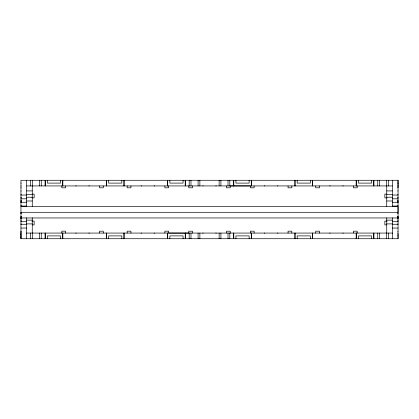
<?xml version="1.0" encoding="UTF-8"?>
<svg xmlns="http://www.w3.org/2000/svg" width="419" height="419" viewBox="0 0 419 419"><rect width="100%" height="100%" fill="white"/><g stroke="black" fill="none" stroke-linecap="round" stroke-linejoin="round"><path stroke-width="0.63" d="M20.95 238.725L20.95 180.275L398.05 180.275L398.05 238.725L20.95 238.725L20.95 231.183L21.306 231.183M21.306 217.959L20.95 217.959L20.95 218.901L21.301 218.928M20.95 213.245L20.95 212.302L398.05 212.302L398.05 206.646L20.95 206.646M26.607 233.42L26.607 233.069L392.394 233.069L392.394 233.42M398.05 237.662L398.05 236.955M398.05 236.248L398.05 235.541M398.05 234.834L398.05 234.127M398.05 233.42L397.694 233.069M398.05 217.016L398.05 218.074M398.05 180.275L398.05 187.817L397.694 187.817M20.95 183.103L21.306 183.103M397.694 183.103L398.05 183.103M20.95 185.931L21.306 185.931M26.607 185.931L392.394 185.931M397.694 185.931L398.05 185.931M20.95 187.817L21.306 187.817M26.607 190.902L32.263 190.902M386.737 190.902L392.394 190.902M20.95 190.959L21.306 190.959M397.694 190.959L398.05 190.959M32.263 194.102L34.149 194.102L34.149 197.873L32.499 197.873M386.737 194.102L384.851 194.102L384.851 197.873L386.501 197.873M26.607 194.673L32.263 194.673M386.737 194.673L392.394 194.673M20.95 194.73L21.306 194.73M397.694 194.73L398.05 194.73M20.95 195.044L26.607 195.044M398.05 195.044L392.394 195.044L392.394 180.275M26.607 197.218L32.263 197.218M386.737 197.218L392.394 197.218M20.95 197.27L21.306 197.27M397.694 197.27L398.05 197.27M20.95 197.857L21.301 197.857M31.912 197.857L32.263 197.857M386.737 197.857L387.088 197.857M397.699 197.857L398.05 197.857M20.95 198.816L26.607 198.816M392.394 198.816L398.05 198.816M20.95 200.073L21.301 200.073M397.699 200.073L398.05 200.073M20.95 200.821L21.301 200.821M397.699 200.821L398.05 200.821M20.95 201.041L21.306 201.041M26.607 200.989L32.263 200.989M386.737 200.989L392.394 200.989M397.694 201.041L398.05 201.041M20.95 201.628L21.306 201.659M397.694 201.659L398.05 201.628M20.95 201.879L21.301 201.879M397.699 201.879L398.05 201.879M20.95 202.272L26.607 202.272M392.394 202.272L398.05 202.272M20.95 202.592L21.301 202.592M397.699 202.592L398.05 202.592M20.95 205.43L21.306 205.43M397.694 205.43L398.05 205.43M20.95 206.043L26.607 206.043M392.394 206.043L398.05 206.043M20.95 212.957L21.306 212.957M397.694 212.957L398.05 212.957M20.95 213.601L21.306 213.601M397.694 213.601L398.05 213.601M20.95 216.408L21.301 216.408M397.699 216.408L398.05 216.408M20.95 216.728L21.306 216.728M397.694 216.728L398.05 216.728M20.95 217.121L21.301 217.121M397.699 217.121L398.05 217.121M20.95 217.341L21.306 217.372M397.694 217.372L398.05 217.341M397.694 217.959L398.05 217.959L20.95 217.959M20.95 218.179L21.301 218.179M397.699 218.179L398.05 218.179M397.699 218.928L398.05 218.928M26.607 220.127L32.263 220.127M386.737 220.127L392.394 220.127M20.95 220.185L21.306 220.185M397.694 220.185L398.05 220.185M20.95 221.112L21.301 221.112M31.912 221.112L32.263 221.112M32.499 221.127L34.149 221.127L34.149 224.898L32.263 224.898M386.501 221.127L384.851 221.127L384.851 224.898L386.737 224.898M386.737 221.112L387.088 221.112M397.699 221.112L398.05 221.112M20.95 221.73L26.607 221.73M392.394 221.73L398.05 221.73M26.607 223.898L32.263 223.898M386.737 223.898L392.394 223.898M20.95 223.956L21.306 223.956M397.694 223.956L398.05 223.956M20.95 224.27L26.607 224.27M392.394 224.27L398.05 224.27M20.95 228.041L26.607 228.041M392.394 228.041L398.05 228.041M397.694 231.183L398.05 231.183M20.95 233.069L21.306 233.069M21.306 235.897L20.95 236.248M397.694 235.897L398.05 235.897M398.05 238.369L398.05 238.725M20.95 234.483L20.95 234.834M20.95 237.311L20.95 237.662M392.394 195.312L392.394 206.787M392.394 217.822L392.394 238.725M388.418 180.275L388.418 185.931M388.418 233.069L388.418 238.725M386.737 185.931L386.737 206.646M386.737 217.822L386.737 233.069M386.637 180.275L386.637 185.931M386.637 233.069L386.637 238.725M379.53 180.275L379.53 185.931M379.53 233.069L379.53 238.725M377.749 180.275L377.749 185.931M377.749 233.069L377.749 238.725M373.853 180.275L373.853 185.931M373.853 233.069L373.853 238.725M373.774 180.275L373.774 185.931M373.774 233.069L373.774 238.725M371.622 180.275L371.622 183.103L358.423 183.103L358.423 180.275M371.622 238.725L371.622 235.897L358.423 235.897L358.423 238.725M357.198 185.931L357.198 187.817L353.427 187.817L353.427 185.931M357.198 233.069L357.198 231.183L353.427 231.183L353.427 233.069M356.27 180.275L356.27 185.931M356.27 233.069L356.27 238.725M356.192 180.275L356.192 185.931M356.192 233.069L356.192 238.725M319.488 185.931L319.488 187.817L315.716 187.817L315.716 185.931M319.488 233.069L319.488 231.183L315.716 231.183L315.716 233.069M312.605 180.275L312.605 185.931M312.605 233.069L312.605 238.725M312.527 180.275L312.527 185.931M312.527 233.069L312.527 238.725M310.374 180.275L310.374 183.103L297.176 183.103L297.176 180.275M310.374 238.725L310.374 235.897L297.176 235.897L297.176 238.725M295.023 180.275L295.023 185.931M295.023 233.069L295.023 238.725M294.945 180.275L294.945 185.931M294.945 233.069L294.945 238.725M291.834 185.931L291.834 187.817L288.062 187.817L288.062 185.931M291.834 233.069L291.834 231.183L288.062 231.183L288.062 233.069M254.124 185.931L254.124 187.817L250.353 187.817L250.353 185.931L230.241 185.916L230.241 187.801L226.47 187.801L226.47 185.916M254.124 233.069L254.124 231.183L250.353 231.183L250.353 233.069M251.358 180.275L251.358 185.931M251.358 233.069L251.358 238.725M251.28 180.275L251.28 185.931M251.28 233.069L251.28 238.725M249.127 180.275L249.127 183.103L235.928 183.103L235.928 180.275M249.127 238.725L249.127 235.897L235.928 235.897L235.928 238.725M233.776 180.275L233.776 185.931M233.776 233.069L233.776 238.725M233.697 180.275L233.697 185.931M233.697 233.069L233.697 238.725M230.241 233.084L230.241 231.199L226.47 231.199L226.47 233.084M229.801 180.275L229.801 185.931M229.801 233.069L229.801 238.725M228.02 180.275L228.02 185.931M228.02 233.069L228.02 238.725M220.913 180.275L220.913 185.931M220.913 233.069L220.913 238.725M219.132 180.275L219.132 185.931M219.132 233.069L219.132 238.725M199.868 180.275L199.868 185.931M199.868 233.069L199.868 238.725M198.087 180.275L198.087 185.931M198.087 233.069L198.087 238.725M192.531 185.916L192.531 187.801L188.76 187.801L188.76 185.916M192.531 233.084L192.531 231.199L188.76 231.199L188.76 233.084L168.648 233.069L168.648 231.183L164.877 231.183L164.877 233.069M190.98 180.275L190.98 185.931M190.98 233.069L190.98 238.725M189.199 180.275L189.199 185.931M189.199 233.069L189.199 238.725M185.303 180.275L185.303 185.931M185.303 233.069L185.303 238.725M185.224 180.275L185.224 185.931M185.224 233.069L185.224 238.725M183.072 180.275L183.072 183.103L169.873 183.103L169.873 180.275M183.072 238.725L183.072 235.897L169.873 235.897L169.873 238.725M168.648 185.931L168.648 187.817L164.877 187.817L164.877 185.931M167.72 180.275L167.72 185.931M167.72 233.069L167.72 238.725M167.642 180.275L167.642 185.931M167.642 233.069L167.642 238.725M130.938 185.931L130.938 187.817L127.167 187.817L127.167 185.931M130.938 233.069L130.938 231.183L127.167 231.183L127.167 233.069M124.055 180.275L124.055 185.931M124.055 233.069L124.055 238.725M123.977 180.275L123.977 185.931M123.977 233.069L123.977 238.725M121.824 180.275L121.824 183.103L108.626 183.103L108.626 180.275M121.824 238.725L121.824 235.897L108.626 235.897L108.626 238.725M106.473 180.275L106.473 185.931M106.473 233.069L106.473 238.725M106.395 180.275L106.395 185.931M106.395 233.069L106.395 238.725M103.284 185.931L103.284 187.817L99.513 187.817L99.513 185.931M103.284 233.069L103.284 231.183L99.513 231.183L99.513 233.069M65.574 185.931L65.574 187.817L61.803 187.817L61.803 185.931M65.574 233.069L65.574 231.183L61.803 231.183L61.803 233.069M62.808 180.275L62.808 185.931M62.808 233.069L62.808 238.725M62.73 180.275L62.73 185.931M62.73 233.069L62.73 238.725M60.577 180.275L60.577 183.103L47.378 183.103L47.378 180.275M60.577 238.725L60.577 235.897L47.378 235.897L47.378 238.725M45.226 180.275L45.226 185.931M45.226 233.069L45.226 238.725M45.147 180.275L45.147 185.931M45.147 233.069L45.147 238.725M41.251 180.275L41.251 185.931M41.251 233.069L41.251 238.725M39.47 180.275L39.47 185.931M39.47 233.069L39.47 238.725M32.363 180.275L32.363 185.931M32.363 233.069L32.363 238.725M32.263 185.931L32.263 206.646M32.263 217.822L32.263 233.069M30.582 180.275L30.582 185.931M30.582 233.069L30.582 238.725M26.607 180.275L26.607 206.787M26.607 217.822L26.607 238.725M88.828 233.069A1.414 1.414 0 0 1 89.347 233.168M75.739 233.168A1.414 1.414 0 0 1 76.258 233.069M154.192 233.069A1.414 1.414 0 0 1 154.711 233.168M141.103 233.168A1.414 1.414 0 0 1 141.622 233.069M89.347 185.832A1.414 1.414 0 0 1 88.828 185.931M76.258 185.931A1.414 1.414 0 0 1 75.739 185.832M154.711 185.832A1.414 1.414 0 0 1 154.192 185.931M141.622 185.931A1.414 1.414 0 0 1 141.103 185.832M277.378 233.069A1.414 1.414 0 0 1 277.897 233.168M264.289 233.168A1.414 1.414 0 0 1 264.808 233.069M342.742 233.069A1.414 1.414 0 0 1 343.261 233.168M329.653 233.168A1.414 1.414 0 0 1 330.172 233.069M277.897 185.832A1.414 1.414 0 0 1 277.378 185.931M264.808 185.931A1.414 1.414 0 0 1 264.289 185.832M343.261 185.832A1.414 1.414 0 0 1 342.742 185.931M330.172 185.931A1.414 1.414 0 0 1 329.653 185.832M215.785 233.084A1.414 1.414 0 0 1 216.304 233.184M202.696 233.184A1.414 1.414 0 0 1 203.215 233.084M216.304 185.816A1.414 1.414 0 0 1 215.785 185.916M203.215 185.916A1.414 1.414 0 0 1 202.696 185.816"/></g></svg>
